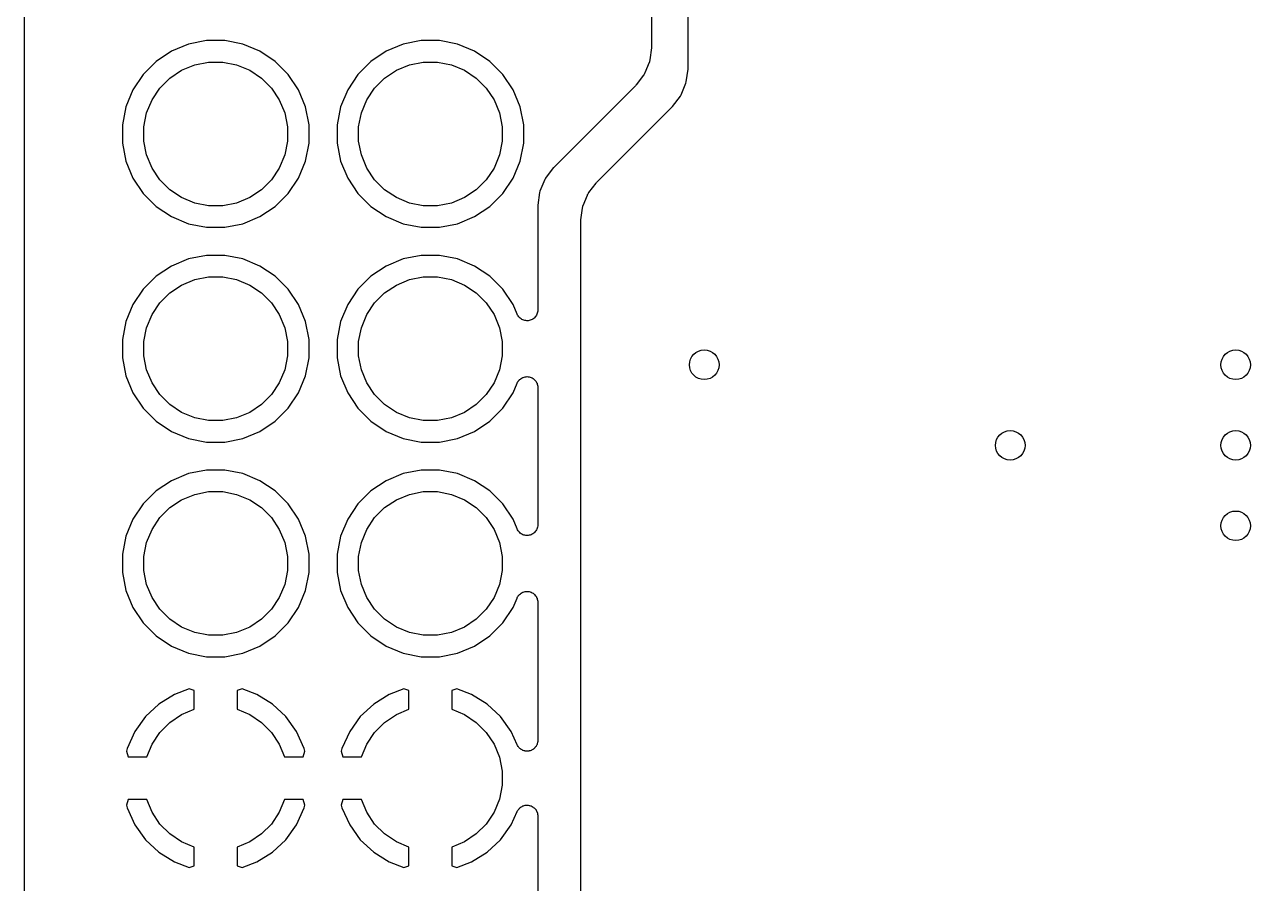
# Model space of a CAD drawing. Extents: x 127.3 to 172.4, y -152.1 to -76.5.
# Drawn here: x 127.28 to 141.78, y -129.52 to -119.36 of the extents above; entities that cross this region are included whole.
import ezdxf

# ---------------------------------------------------------------- set-up
doc = ezdxf.new("R2010")
doc.units = 0
doc.layers.add('BLACK', color=7, linetype='CONTINUOUS')

msp = doc.modelspace()

# ---------------------------------------------------------------- linework, layer by layer
at = {"layer": 'BLACK', "linetype": 'CONTINUOUS'}
for p, q in [((127.279, -143.612), (127.279, -84.988)), ((134.696, -112.865), (134.696, -119.617)), ((135.128, -119.875), (135.128, -113.174)), ((129.218, -119.588), (129.017, -119.672)), ((129.431, -119.546), (129.218, -119.588)), ((129.649, -119.546), (129.431, -119.546)), ((129.862, -119.588), (129.649, -119.546)), ((130.063, -119.672), (129.862, -119.588)), ((131.758, -119.588), (131.557, -119.672)), ((131.971, -119.546), (131.758, -119.588)), ((132.189, -119.546), (131.971, -119.546)), ((132.402, -119.588), (132.189, -119.546)), ((132.603, -119.672), (132.402, -119.588)), ((134.695, -119.633), (134.677, -119.773)), ((134.696, -119.618), (134.695, -119.626)), ((134.695, -119.626), (134.695, -119.633)), ((134.696, -119.617), (134.696, -119.618)), ((129.017, -119.672), (128.836, -119.792)), ((130.244, -119.792), (130.063, -119.672)), ((131.557, -119.672), (131.376, -119.792)), ((132.784, -119.792), (132.603, -119.672)), ((134.676, -119.778), (134.675, -119.781)), ((134.677, -119.775), (134.676, -119.778)), ((134.677, -119.773), (134.677, -119.775)), ((128.836, -119.792), (128.682, -119.946)), ((128.998, -119.99), (129.137, -119.897)), ((129.137, -119.897), (129.292, -119.833)), ((129.292, -119.833), (129.456, -119.8)), ((129.456, -119.8), (129.624, -119.8)), ((129.624, -119.8), (129.788, -119.833)), ((129.788, -119.833), (129.943, -119.897)), ((129.943, -119.897), (130.082, -119.99)), ((130.398, -119.946), (130.244, -119.792)), ((131.376, -119.792), (131.222, -119.946)), ((131.538, -119.99), (131.677, -119.897)), ((131.677, -119.897), (131.832, -119.833)), ((131.832, -119.833), (131.996, -119.8)), ((131.996, -119.8), (132.164, -119.8)), ((132.164, -119.8), (132.328, -119.833)), ((132.328, -119.833), (132.483, -119.897)), ((132.483, -119.897), (132.622, -119.99)), ((132.938, -119.946), (132.784, -119.792)), ((134.668, -119.805), (134.618, -119.927)), ((134.669, -119.802), (134.668, -119.805)), ((134.671, -119.799), (134.669, -119.802)), ((134.673, -119.79), (134.671, -119.799)), ((134.675, -119.781), (134.673, -119.79)), ((135.107, -120.035), (135.127, -119.883)), ((135.127, -119.883), (135.128, -119.875)), ((128.682, -119.946), (128.562, -120.127)), ((128.88, -120.108), (128.998, -119.99)), ((130.082, -119.99), (130.2, -120.108)), ((130.518, -120.127), (130.398, -119.946)), ((131.222, -119.946), (131.102, -120.127)), ((131.42, -120.108), (131.538, -119.99)), ((132.622, -119.99), (132.74, -120.108)), ((133.058, -120.127), (132.938, -119.946)), ((134.515, -120.067), (134.514, -120.069)), ((134.601, -119.956), (134.515, -120.067)), ((134.603, -119.953), (134.601, -119.956)), ((134.605, -119.95), (134.603, -119.953)), ((134.609, -119.942), (134.605, -119.95)), ((134.614, -119.935), (134.609, -119.942)), ((134.615, -119.932), (134.614, -119.935)), ((134.617, -119.929), (134.615, -119.932)), ((134.618, -119.927), (134.617, -119.929)), ((135.046, -120.189), (135.103, -120.051)), ((135.103, -120.051), (135.107, -120.035)), ((128.562, -120.127), (128.478, -120.328)), ((128.787, -120.247), (128.88, -120.108)), ((130.2, -120.108), (130.293, -120.247)), ((130.602, -120.328), (130.518, -120.127)), ((131.102, -120.127), (131.018, -120.328)), ((131.327, -120.247), (131.42, -120.108)), ((132.74, -120.108), (132.833, -120.247)), ((133.142, -120.328), (133.058, -120.127)), ((134.504, -120.08), (133.539, -121.045)), ((134.509, -120.074), (134.504, -120.08)), ((134.514, -120.069), (134.509, -120.074)), ((134.945, -120.325), (135.038, -120.203)), ((135.038, -120.203), (135.046, -120.189)), ((128.478, -120.328), (128.436, -120.541)), ((128.723, -120.402), (128.787, -120.247)), ((130.293, -120.247), (130.357, -120.402)), ((130.644, -120.541), (130.602, -120.328)), ((131.018, -120.328), (130.976, -120.541)), ((131.263, -120.402), (131.327, -120.247)), ((132.833, -120.247), (132.897, -120.402)), ((133.184, -120.541), (133.142, -120.328)), ((134.831, -120.439), (134.939, -120.331)), ((134.939, -120.331), (134.945, -120.325)), ((128.69, -120.566), (128.723, -120.402)), ((130.357, -120.402), (130.39, -120.566)), ((131.23, -120.566), (131.263, -120.402)), ((132.897, -120.402), (132.93, -120.566)), ((134.05, -121.22), (134.831, -120.439)), ((134.831, -120.439), (134.831, -120.439)), ((128.436, -120.541), (128.436, -120.759)), ((128.69, -120.734), (128.69, -120.566)), ((130.39, -120.566), (130.39, -120.734)), ((130.644, -120.759), (130.644, -120.541)), ((130.976, -120.541), (130.976, -120.759)), ((131.23, -120.734), (131.23, -120.566)), ((132.93, -120.566), (132.93, -120.734)), ((133.184, -120.759), (133.184, -120.541)), ((128.436, -120.759), (128.478, -120.972)), ((128.723, -120.898), (128.69, -120.734)), ((130.39, -120.734), (130.357, -120.898)), ((130.602, -120.972), (130.644, -120.759)), ((130.976, -120.759), (131.018, -120.972)), ((131.263, -120.898), (131.23, -120.734)), ((132.93, -120.734), (132.897, -120.898)), ((133.142, -120.972), (133.184, -120.759)), ((128.787, -121.053), (128.723, -120.898)), ((130.357, -120.898), (130.293, -121.053)), ((131.327, -121.053), (131.263, -120.898)), ((132.897, -120.898), (132.833, -121.053)), ((128.478, -120.972), (128.562, -121.173)), ((128.88, -121.192), (128.787, -121.053)), ((130.293, -121.053), (130.2, -121.192)), ((130.518, -121.173), (130.602, -120.972)), ((131.018, -120.972), (131.102, -121.173)), ((131.42, -121.192), (131.327, -121.053)), ((132.833, -121.053), (132.74, -121.192)), ((133.058, -121.173), (133.142, -120.972)), ((133.533, -121.052), (133.44, -121.173)), ((133.539, -121.045), (133.533, -121.052)), ((128.562, -121.173), (128.682, -121.354)), ((128.998, -121.31), (128.88, -121.192)), ((130.2, -121.192), (130.082, -121.31)), ((130.398, -121.354), (130.518, -121.173)), ((131.102, -121.173), (131.222, -121.354)), ((131.538, -121.31), (131.42, -121.192)), ((132.74, -121.192), (132.622, -121.31)), ((132.938, -121.354), (133.058, -121.173)), ((133.432, -121.187), (133.375, -121.325)), ((133.44, -121.173), (133.432, -121.187)), ((134.04, -121.231), (134.045, -121.226)), ((134.045, -121.226), (134.05, -121.22)), ((128.682, -121.354), (128.836, -121.508)), ((129.137, -121.403), (128.998, -121.31)), ((130.082, -121.31), (129.943, -121.403)), ((130.244, -121.508), (130.398, -121.354)), ((131.222, -121.354), (131.376, -121.508)), ((131.677, -121.403), (131.538, -121.31)), ((132.622, -121.31), (132.483, -121.403)), ((132.784, -121.508), (132.938, -121.354)), ((133.371, -121.341), (133.351, -121.493)), ((133.375, -121.325), (133.371, -121.341)), ((133.886, -121.495), (133.937, -121.373)), ((133.937, -121.371), (133.939, -121.368)), ((133.937, -121.373), (133.937, -121.371)), ((133.939, -121.368), (133.94, -121.365)), ((133.94, -121.365), (133.945, -121.358)), ((133.945, -121.358), (133.949, -121.35)), ((133.949, -121.35), (133.951, -121.347)), ((133.951, -121.347), (133.953, -121.344)), ((133.953, -121.344), (134.039, -121.233)), ((134.039, -121.233), (134.04, -121.231)), ((128.836, -121.508), (129.017, -121.628)), ((129.292, -121.467), (129.137, -121.403)), ((129.456, -121.5), (129.292, -121.467)), ((129.624, -121.5), (129.456, -121.5)), ((129.788, -121.467), (129.624, -121.5)), ((129.943, -121.403), (129.788, -121.467)), ((130.063, -121.628), (130.244, -121.508)), ((131.376, -121.508), (131.557, -121.628)), ((131.832, -121.467), (131.677, -121.403)), ((131.996, -121.5), (131.832, -121.467)), ((132.164, -121.5), (131.996, -121.5)), ((132.328, -121.467), (132.164, -121.5)), ((132.483, -121.403), (132.328, -121.467)), ((132.603, -121.628), (132.784, -121.508)), ((133.351, -121.493), (133.35, -121.501)), ((133.35, -121.501), (133.35, -122.733)), ((133.879, -121.519), (133.881, -121.51)), ((133.881, -121.51), (133.884, -121.501)), ((133.884, -121.501), (133.885, -121.498)), ((133.885, -121.498), (133.886, -121.495)), ((129.017, -121.628), (129.218, -121.712)), ((129.862, -121.712), (130.063, -121.628)), ((131.557, -121.628), (131.758, -121.712)), ((132.402, -121.712), (132.603, -121.628)), ((133.859, -121.667), (133.877, -121.527)), ((133.877, -121.527), (133.878, -121.525)), ((133.878, -121.525), (133.879, -121.522)), ((133.879, -121.522), (133.879, -121.519)), ((129.218, -121.712), (129.431, -121.754)), ((129.431, -121.754), (129.649, -121.754)), ((129.649, -121.754), (129.862, -121.712)), ((131.758, -121.712), (131.971, -121.754)), ((131.971, -121.754), (132.189, -121.754)), ((132.189, -121.754), (132.402, -121.712)), ((133.858, -121.682), (133.859, -121.674)), ((133.858, -121.683), (133.858, -121.682)), ((133.858, -142.654), (133.858, -121.683)), ((133.859, -121.674), (133.859, -121.667)), ((129.431, -122.086), (129.218, -122.128)), ((129.649, -122.086), (129.431, -122.086)), ((129.862, -122.128), (129.649, -122.086)), ((131.971, -122.086), (131.758, -122.128)), ((132.189, -122.086), (131.971, -122.086)), ((132.402, -122.128), (132.189, -122.086)), ((129.017, -122.212), (128.836, -122.332)), ((129.218, -122.128), (129.017, -122.212)), ((130.063, -122.212), (129.862, -122.128)), ((130.244, -122.332), (130.063, -122.212)), ((131.557, -122.212), (131.376, -122.332)), ((131.758, -122.128), (131.557, -122.212)), ((132.603, -122.212), (132.402, -122.128)), ((132.784, -122.332), (132.603, -122.212)), ((128.836, -122.332), (128.682, -122.486)), ((129.137, -122.437), (129.292, -122.373)), ((129.292, -122.373), (129.456, -122.34)), ((129.456, -122.34), (129.624, -122.34)), ((129.624, -122.34), (129.788, -122.373)), ((129.788, -122.373), (129.943, -122.437)), ((130.398, -122.486), (130.244, -122.332)), ((131.376, -122.332), (131.222, -122.486)), ((131.677, -122.437), (131.832, -122.373)), ((131.832, -122.373), (131.996, -122.34)), ((131.996, -122.34), (132.164, -122.34)), ((132.164, -122.34), (132.328, -122.373)), ((132.328, -122.373), (132.483, -122.437)), ((132.938, -122.486), (132.784, -122.332)), ((128.682, -122.486), (128.562, -122.667)), ((128.88, -122.648), (128.998, -122.53)), ((128.998, -122.53), (129.137, -122.437)), ((129.943, -122.437), (130.082, -122.53)), ((130.082, -122.53), (130.2, -122.648)), ((130.518, -122.667), (130.398, -122.486)), ((131.222, -122.486), (131.102, -122.667)), ((131.42, -122.648), (131.538, -122.53)), ((131.538, -122.53), (131.677, -122.437)), ((132.483, -122.437), (132.622, -122.53)), ((132.622, -122.53), (132.74, -122.648)), ((133.058, -122.667), (132.938, -122.486)), ((128.562, -122.667), (128.478, -122.868)), ((128.787, -122.787), (128.88, -122.648)), ((130.2, -122.648), (130.293, -122.787)), ((130.602, -122.868), (130.518, -122.667)), ((131.102, -122.667), (131.018, -122.868)), ((131.327, -122.787), (131.42, -122.648)), ((132.74, -122.648), (132.833, -122.787)), ((133.106, -122.781), (133.058, -122.667)), ((128.723, -122.942), (128.787, -122.787)), ((130.293, -122.787), (130.357, -122.942)), ((131.263, -122.942), (131.327, -122.787)), ((132.833, -122.787), (132.897, -122.942)), ((133.111, -122.792), (133.106, -122.781)), ((133.117, -122.803), (133.111, -122.792)), ((133.125, -122.813), (133.117, -122.803)), ((133.117, -122.803), (133.117, -122.803)), ((133.117, -122.803), (133.117, -122.803)), ((133.133, -122.822), (133.125, -122.813)), ((133.143, -122.83), (133.133, -122.822)), ((133.133, -122.822), (133.133, -122.822)), ((133.133, -122.822), (133.133, -122.822)), ((133.312, -122.823), (133.302, -122.831)), ((133.32, -122.814), (133.312, -122.823)), ((133.312, -122.823), (133.312, -122.823)), ((133.312, -122.823), (133.312, -122.823)), ((133.328, -122.804), (133.32, -122.814)), ((133.334, -122.793), (133.328, -122.804)), ((133.328, -122.804), (133.328, -122.804)), ((133.328, -122.804), (133.328, -122.804)), ((133.34, -122.783), (133.334, -122.793)), ((133.343, -122.771), (133.34, -122.783)), ((133.34, -122.783), (133.34, -122.783)), ((133.34, -122.783), (133.34, -122.783)), ((133.347, -122.759), (133.343, -122.771)), ((133.349, -122.747), (133.347, -122.759)), ((133.347, -122.759), (133.347, -122.759)), ((133.347, -122.759), (133.347, -122.759)), ((133.35, -122.734), (133.349, -122.747)), ((133.35, -122.733), (133.35, -122.734)), ((133.35, -122.734), (133.35, -122.734)), ((133.35, -122.734), (133.35, -122.734)), ((133.35, -122.734), (133.35, -122.734)), ((128.478, -122.868), (128.436, -123.081)), ((128.69, -123.106), (128.723, -122.942)), ((130.357, -122.942), (130.39, -123.106)), ((130.644, -123.081), (130.602, -122.868)), ((131.018, -122.868), (130.976, -123.081)), ((131.23, -123.106), (131.263, -122.942)), ((132.897, -122.942), (132.93, -123.106)), ((133.152, -122.838), (133.143, -122.83)), ((133.163, -122.844), (133.152, -122.838)), ((133.152, -122.838), (133.152, -122.838)), ((133.152, -122.838), (133.152, -122.838)), ((133.174, -122.85), (133.163, -122.844)), ((133.186, -122.854), (133.174, -122.85)), ((133.174, -122.85), (133.174, -122.85)), ((133.174, -122.85), (133.174, -122.85)), ((133.197, -122.857), (133.186, -122.854)), ((133.198, -122.857), (133.197, -122.857)), ((133.21, -122.858), (133.198, -122.857)), ((133.198, -122.857), (133.198, -122.857)), ((133.222, -122.86), (133.21, -122.858)), ((133.235, -122.859), (133.222, -122.86)), ((133.222, -122.86), (133.222, -122.86)), ((133.222, -122.86), (133.222, -122.86)), ((133.247, -122.857), (133.235, -122.859)), ((133.259, -122.854), (133.247, -122.857)), ((133.247, -122.857), (133.247, -122.857)), ((133.247, -122.857), (133.247, -122.857)), ((133.271, -122.85), (133.259, -122.854)), ((133.282, -122.845), (133.271, -122.85)), ((133.271, -122.85), (133.271, -122.85)), ((133.271, -122.85), (133.271, -122.85)), ((133.293, -122.839), (133.282, -122.845)), ((133.302, -122.831), (133.293, -122.839)), ((133.293, -122.839), (133.293, -122.839)), ((133.293, -122.839), (133.293, -122.839)), ((128.436, -123.081), (128.436, -123.299)), ((128.69, -123.274), (128.69, -123.106)), ((130.39, -123.106), (130.39, -123.274)), ((130.644, -123.299), (130.644, -123.081)), ((130.976, -123.081), (130.976, -123.299)), ((131.23, -123.274), (131.23, -123.106)), ((132.93, -123.106), (132.93, -123.274)), ((128.436, -123.299), (128.478, -123.512)), ((128.723, -123.438), (128.69, -123.274)), ((130.39, -123.274), (130.357, -123.438)), ((130.602, -123.512), (130.644, -123.299)), ((130.976, -123.299), (131.018, -123.512)), ((131.263, -123.438), (131.23, -123.274)), ((132.93, -123.274), (132.897, -123.438)), ((128.478, -123.512), (128.562, -123.713)), ((128.787, -123.593), (128.723, -123.438)), ((130.357, -123.438), (130.293, -123.593)), ((130.518, -123.713), (130.602, -123.512)), ((131.018, -123.512), (131.102, -123.713)), ((131.327, -123.593), (131.263, -123.438)), ((132.897, -123.438), (132.833, -123.593)), ((133.144, -123.549), (133.153, -123.541)), ((133.153, -123.541), (133.154, -123.541)), ((133.154, -123.541), (133.164, -123.535)), ((133.154, -123.541), (133.154, -123.541)), ((133.164, -123.535), (133.175, -123.53)), ((133.175, -123.53), (133.176, -123.53)), ((133.176, -123.529), (133.188, -123.526)), ((133.176, -123.53), (133.176, -123.529)), ((133.188, -123.526), (133.199, -123.523)), ((133.199, -123.523), (133.212, -123.521)), ((133.199, -123.523), (133.199, -123.523)), ((133.199, -123.523), (133.199, -123.523)), ((133.212, -123.521), (133.224, -123.52)), ((133.224, -123.52), (133.224, -123.52)), ((133.224, -123.52), (133.224, -123.52)), ((133.224, -123.52), (133.236, -123.522)), ((133.236, -123.522), (133.249, -123.523)), ((133.249, -123.523), (133.249, -123.523)), ((133.249, -123.523), (133.249, -123.523)), ((133.249, -123.523), (133.26, -123.527)), ((133.26, -123.527), (133.272, -123.53)), ((133.272, -123.53), (133.272, -123.53)), ((133.272, -123.53), (133.272, -123.53)), ((133.272, -123.53), (133.283, -123.536)), ((133.283, -123.536), (133.294, -123.542)), ((133.294, -123.542), (133.294, -123.542)), ((133.294, -123.542), (133.294, -123.542)), ((133.294, -123.542), (133.304, -123.55)), ((128.88, -123.732), (128.787, -123.593)), ((130.293, -123.593), (130.2, -123.732)), ((131.42, -123.732), (131.327, -123.593)), ((132.833, -123.593), (132.74, -123.732)), ((133.058, -123.713), (133.106, -123.599)), ((133.106, -123.597), (133.112, -123.586)), ((133.106, -123.599), (133.106, -123.597)), ((133.106, -123.597), (133.106, -123.597)), ((133.106, -123.597), (133.106, -123.597)), ((133.106, -123.597), (133.106, -123.597)), ((133.112, -123.586), (133.118, -123.576)), ((133.118, -123.575), (133.126, -123.566)), ((133.118, -123.576), (133.118, -123.575)), ((133.118, -123.575), (133.118, -123.575)), ((133.126, -123.566), (133.134, -123.557)), ((133.134, -123.556), (133.144, -123.549)), ((133.134, -123.557), (133.134, -123.556)), ((133.134, -123.557), (133.134, -123.557)), ((133.304, -123.55), (133.313, -123.558)), ((133.313, -123.558), (133.313, -123.558)), ((133.313, -123.558), (133.313, -123.558)), ((133.313, -123.558), (133.321, -123.568)), ((133.321, -123.568), (133.329, -123.577)), ((133.329, -123.577), (133.329, -123.577)), ((133.329, -123.577), (133.329, -123.577)), ((133.329, -123.577), (133.335, -123.588)), ((133.335, -123.588), (133.34, -123.599)), ((133.34, -123.599), (133.34, -123.599)), ((133.34, -123.599), (133.341, -123.599)), ((133.341, -123.599), (133.344, -123.611)), ((133.344, -123.611), (133.348, -123.623)), ((133.348, -123.623), (133.348, -123.623)), ((133.348, -123.623), (133.348, -123.623)), ((133.348, -123.623), (133.349, -123.635)), ((133.349, -123.635), (133.35, -123.647)), ((133.35, -123.647), (133.35, -125.273)), ((128.562, -123.713), (128.682, -123.894)), ((128.998, -123.85), (128.88, -123.732)), ((130.2, -123.732), (130.082, -123.85)), ((130.398, -123.894), (130.518, -123.713)), ((131.102, -123.713), (131.222, -123.894)), ((131.538, -123.85), (131.42, -123.732)), ((132.74, -123.732), (132.622, -123.85)), ((132.938, -123.894), (133.058, -123.713)), ((128.682, -123.894), (128.836, -124.048)), ((129.137, -123.943), (128.998, -123.85)), ((129.292, -124.007), (129.137, -123.943)), ((129.943, -123.943), (129.788, -124.007)), ((130.082, -123.85), (129.943, -123.943)), ((130.244, -124.048), (130.398, -123.894)), ((131.222, -123.894), (131.376, -124.048)), ((131.677, -123.943), (131.538, -123.85)), ((131.832, -124.007), (131.677, -123.943)), ((132.483, -123.943), (132.328, -124.007)), ((132.622, -123.85), (132.483, -123.943)), ((132.784, -124.048), (132.938, -123.894)), ((128.836, -124.048), (129.017, -124.168)), ((129.456, -124.04), (129.292, -124.007)), ((129.624, -124.04), (129.456, -124.04)), ((129.788, -124.007), (129.624, -124.04)), ((130.063, -124.168), (130.244, -124.048)), ((131.376, -124.048), (131.557, -124.168)), ((131.996, -124.04), (131.832, -124.007)), ((132.164, -124.04), (131.996, -124.04)), ((132.328, -124.007), (132.164, -124.04)), ((132.603, -124.168), (132.784, -124.048)), ((129.017, -124.168), (129.218, -124.252)), ((129.218, -124.252), (129.431, -124.294)), ((129.649, -124.294), (129.862, -124.252)), ((129.862, -124.252), (130.063, -124.168)), ((131.557, -124.168), (131.758, -124.252)), ((131.758, -124.252), (131.971, -124.294)), ((132.189, -124.294), (132.402, -124.252)), ((132.402, -124.252), (132.603, -124.168)), ((129.431, -124.294), (129.649, -124.294)), ((131.971, -124.294), (132.189, -124.294)), ((129.218, -124.668), (129.017, -124.752)), ((129.431, -124.626), (129.218, -124.668)), ((129.649, -124.626), (129.431, -124.626)), ((129.862, -124.668), (129.649, -124.626)), ((130.063, -124.752), (129.862, -124.668)), ((131.758, -124.668), (131.557, -124.752)), ((131.971, -124.626), (131.758, -124.668)), ((132.189, -124.626), (131.971, -124.626)), ((132.402, -124.668), (132.189, -124.626)), ((132.603, -124.752), (132.402, -124.668)), ((129.017, -124.752), (128.836, -124.872)), ((130.244, -124.872), (130.063, -124.752)), ((131.557, -124.752), (131.376, -124.872)), ((132.784, -124.872), (132.603, -124.752)), ((128.836, -124.872), (128.682, -125.026)), ((128.998, -125.07), (129.137, -124.977)), ((129.137, -124.977), (129.292, -124.913)), ((129.292, -124.913), (129.456, -124.88)), ((129.456, -124.88), (129.624, -124.88)), ((129.624, -124.88), (129.788, -124.913)), ((129.788, -124.913), (129.943, -124.977)), ((129.943, -124.977), (130.082, -125.07)), ((130.398, -125.026), (130.244, -124.872)), ((131.376, -124.872), (131.222, -125.026)), ((131.538, -125.07), (131.677, -124.977)), ((131.677, -124.977), (131.832, -124.913)), ((131.832, -124.913), (131.996, -124.88)), ((131.996, -124.88), (132.164, -124.88)), ((132.164, -124.88), (132.328, -124.913)), ((132.328, -124.913), (132.483, -124.977)), ((132.483, -124.977), (132.622, -125.07)), ((132.938, -125.026), (132.784, -124.872)), ((128.682, -125.026), (128.562, -125.207)), ((128.88, -125.188), (128.998, -125.07)), ((130.082, -125.07), (130.2, -125.188)), ((130.518, -125.207), (130.398, -125.026)), ((131.222, -125.026), (131.102, -125.207)), ((131.42, -125.188), (131.538, -125.07)), ((132.622, -125.07), (132.74, -125.188)), ((133.058, -125.207), (132.938, -125.026)), ((128.562, -125.207), (128.478, -125.408)), ((128.787, -125.327), (128.88, -125.188)), ((130.2, -125.188), (130.293, -125.327)), ((130.602, -125.408), (130.518, -125.207)), ((131.102, -125.207), (131.018, -125.408)), ((131.327, -125.327), (131.42, -125.188)), ((132.74, -125.188), (132.833, -125.327)), ((133.106, -125.321), (133.058, -125.207)), ((133.349, -125.287), (133.347, -125.299)), ((133.35, -125.274), (133.349, -125.287)), ((133.35, -125.273), (133.35, -125.274)), ((133.35, -125.274), (133.35, -125.274)), ((133.35, -125.274), (133.35, -125.274)), ((133.35, -125.274), (133.35, -125.274)), ((128.478, -125.408), (128.436, -125.621)), ((128.723, -125.482), (128.787, -125.327)), ((130.293, -125.327), (130.357, -125.482)), ((130.644, -125.621), (130.602, -125.408)), ((131.018, -125.408), (130.976, -125.621)), ((131.263, -125.482), (131.327, -125.327)), ((132.833, -125.327), (132.897, -125.482)), ((133.111, -125.332), (133.106, -125.321)), ((133.117, -125.343), (133.111, -125.332)), ((133.125, -125.353), (133.117, -125.343)), ((133.117, -125.343), (133.117, -125.343)), ((133.117, -125.343), (133.117, -125.343)), ((133.133, -125.362), (133.125, -125.353)), ((133.143, -125.37), (133.133, -125.362)), ((133.133, -125.362), (133.133, -125.362)), ((133.133, -125.362), (133.133, -125.362)), ((133.152, -125.378), (133.143, -125.37)), ((133.163, -125.384), (133.152, -125.378)), ((133.152, -125.378), (133.152, -125.378)), ((133.152, -125.378), (133.152, -125.378)), ((133.174, -125.39), (133.163, -125.384)), ((133.186, -125.394), (133.174, -125.39)), ((133.174, -125.39), (133.174, -125.39)), ((133.174, -125.39), (133.174, -125.39)), ((133.197, -125.397), (133.186, -125.394)), ((133.198, -125.397), (133.197, -125.397)), ((133.21, -125.398), (133.198, -125.397)), ((133.198, -125.397), (133.198, -125.397)), ((133.222, -125.4), (133.21, -125.398)), ((133.235, -125.399), (133.222, -125.4)), ((133.222, -125.4), (133.222, -125.4)), ((133.222, -125.4), (133.222, -125.4)), ((133.247, -125.397), (133.235, -125.399)), ((133.259, -125.394), (133.247, -125.397)), ((133.247, -125.397), (133.247, -125.397)), ((133.247, -125.397), (133.247, -125.397)), ((133.271, -125.39), (133.259, -125.394)), ((133.282, -125.385), (133.271, -125.39)), ((133.271, -125.39), (133.271, -125.39)), ((133.271, -125.39), (133.271, -125.39)), ((133.293, -125.379), (133.282, -125.385)), ((133.302, -125.371), (133.293, -125.379)), ((133.293, -125.379), (133.293, -125.379)), ((133.293, -125.379), (133.293, -125.379)), ((133.312, -125.363), (133.302, -125.371)), ((133.32, -125.354), (133.312, -125.363)), ((133.312, -125.363), (133.312, -125.363)), ((133.312, -125.363), (133.312, -125.363)), ((133.328, -125.344), (133.32, -125.354)), ((133.334, -125.333), (133.328, -125.344)), ((133.328, -125.344), (133.328, -125.344)), ((133.328, -125.344), (133.328, -125.344)), ((133.34, -125.323), (133.334, -125.333)), ((133.343, -125.311), (133.34, -125.323)), ((133.34, -125.323), (133.34, -125.323)), ((133.34, -125.323), (133.34, -125.323)), ((133.347, -125.299), (133.343, -125.311)), ((133.347, -125.299), (133.347, -125.299)), ((133.347, -125.299), (133.347, -125.299)), ((128.69, -125.646), (128.723, -125.482)), ((130.357, -125.482), (130.39, -125.646)), ((131.23, -125.646), (131.263, -125.482)), ((132.897, -125.482), (132.93, -125.646)), ((128.436, -125.621), (128.436, -125.839)), ((128.69, -125.814), (128.69, -125.646)), ((130.39, -125.646), (130.39, -125.814)), ((130.644, -125.839), (130.644, -125.621)), ((130.976, -125.621), (130.976, -125.839)), ((131.23, -125.814), (131.23, -125.646)), ((132.93, -125.646), (132.93, -125.814)), ((128.436, -125.839), (128.478, -126.052)), ((128.723, -125.978), (128.69, -125.814)), ((130.39, -125.814), (130.357, -125.978)), ((130.602, -126.052), (130.644, -125.839)), ((130.976, -125.839), (131.018, -126.052)), ((131.263, -125.978), (131.23, -125.814)), ((132.93, -125.814), (132.897, -125.978)), ((128.787, -126.133), (128.723, -125.978)), ((130.357, -125.978), (130.293, -126.133)), ((131.327, -126.133), (131.263, -125.978)), ((132.897, -125.978), (132.833, -126.133)), ((128.478, -126.052), (128.562, -126.253)), ((128.88, -126.272), (128.787, -126.133)), ((130.293, -126.133), (130.2, -126.272)), ((130.518, -126.253), (130.602, -126.052)), ((131.018, -126.052), (131.102, -126.253)), ((131.42, -126.272), (131.327, -126.133)), ((132.833, -126.133), (132.74, -126.272)), ((133.058, -126.253), (133.106, -126.139)), ((133.106, -126.137), (133.112, -126.126)), ((133.106, -126.139), (133.106, -126.137)), ((133.106, -126.137), (133.106, -126.137)), ((133.106, -126.137), (133.106, -126.137)), ((133.106, -126.137), (133.106, -126.137)), ((133.112, -126.126), (133.118, -126.116)), ((133.118, -126.115), (133.126, -126.106)), ((133.118, -126.116), (133.118, -126.115)), ((133.118, -126.115), (133.118, -126.115)), ((133.126, -126.106), (133.134, -126.097)), ((133.134, -126.096), (133.144, -126.089)), ((133.134, -126.097), (133.134, -126.096)), ((133.134, -126.097), (133.134, -126.097)), ((133.144, -126.089), (133.153, -126.081)), ((133.153, -126.081), (133.154, -126.081)), ((133.154, -126.081), (133.164, -126.075)), ((133.154, -126.081), (133.154, -126.081)), ((133.164, -126.075), (133.175, -126.07)), ((133.175, -126.07), (133.176, -126.07)), ((133.176, -126.069), (133.188, -126.066)), ((133.176, -126.07), (133.176, -126.069)), ((133.188, -126.066), (133.199, -126.063)), ((133.199, -126.063), (133.212, -126.061)), ((133.199, -126.063), (133.199, -126.063)), ((133.199, -126.063), (133.199, -126.063)), ((133.212, -126.061), (133.224, -126.06)), ((133.224, -126.06), (133.224, -126.06)), ((133.224, -126.06), (133.224, -126.06)), ((133.224, -126.06), (133.236, -126.062)), ((133.236, -126.062), (133.249, -126.063)), ((133.249, -126.063), (133.249, -126.063)), ((133.249, -126.063), (133.249, -126.063)), ((133.249, -126.063), (133.26, -126.067)), ((133.26, -126.067), (133.272, -126.07)), ((133.272, -126.07), (133.272, -126.07)), ((133.272, -126.07), (133.272, -126.07)), ((133.272, -126.07), (133.283, -126.076)), ((133.283, -126.076), (133.294, -126.082)), ((133.294, -126.082), (133.294, -126.082)), ((133.294, -126.082), (133.294, -126.082)), ((133.294, -126.082), (133.304, -126.09)), ((133.304, -126.09), (133.313, -126.098)), ((133.313, -126.098), (133.313, -126.098)), ((133.313, -126.098), (133.313, -126.098)), ((133.313, -126.098), (133.321, -126.108)), ((133.321, -126.108), (133.329, -126.117)), ((133.329, -126.117), (133.329, -126.117)), ((133.329, -126.117), (133.329, -126.117)), ((133.329, -126.117), (133.335, -126.128)), ((133.335, -126.128), (133.34, -126.139)), ((133.34, -126.139), (133.34, -126.139)), ((133.34, -126.139), (133.341, -126.139)), ((133.341, -126.139), (133.344, -126.151)), ((133.344, -126.151), (133.348, -126.163)), ((128.562, -126.253), (128.682, -126.434)), ((128.998, -126.39), (128.88, -126.272)), ((130.2, -126.272), (130.082, -126.39)), ((130.398, -126.434), (130.518, -126.253)), ((131.102, -126.253), (131.222, -126.434)), ((131.538, -126.39), (131.42, -126.272)), ((132.74, -126.272), (132.622, -126.39)), ((132.938, -126.434), (133.058, -126.253)), ((133.348, -126.163), (133.348, -126.163)), ((133.348, -126.163), (133.348, -126.163)), ((133.348, -126.163), (133.349, -126.175)), ((133.349, -126.175), (133.35, -126.187)), ((133.35, -126.187), (133.35, -127.824)), ((128.682, -126.434), (128.836, -126.588)), ((129.137, -126.483), (128.998, -126.39)), ((130.082, -126.39), (129.943, -126.483)), ((130.244, -126.588), (130.398, -126.434)), ((131.222, -126.434), (131.376, -126.588)), ((131.677, -126.483), (131.538, -126.39)), ((132.622, -126.39), (132.483, -126.483)), ((132.784, -126.588), (132.938, -126.434)), ((128.836, -126.588), (129.017, -126.708)), ((129.292, -126.547), (129.137, -126.483)), ((129.456, -126.58), (129.292, -126.547)), ((129.624, -126.58), (129.456, -126.58)), ((129.788, -126.547), (129.624, -126.58)), ((129.943, -126.483), (129.788, -126.547)), ((130.063, -126.708), (130.244, -126.588)), ((131.376, -126.588), (131.557, -126.708)), ((131.832, -126.547), (131.677, -126.483)), ((131.996, -126.58), (131.832, -126.547)), ((132.164, -126.58), (131.996, -126.58)), ((132.328, -126.547), (132.164, -126.58)), ((132.483, -126.483), (132.328, -126.547)), ((132.603, -126.708), (132.784, -126.588)), ((129.017, -126.708), (129.218, -126.792)), ((129.862, -126.792), (130.063, -126.708)), ((131.557, -126.708), (131.758, -126.792)), ((132.402, -126.792), (132.603, -126.708)), ((129.218, -126.792), (129.431, -126.834)), ((129.431, -126.834), (129.649, -126.834)), ((129.649, -126.834), (129.862, -126.792)), ((131.758, -126.792), (131.971, -126.834)), ((131.971, -126.834), (132.189, -126.834)), ((132.189, -126.834), (132.402, -126.792)), ((129.053, -127.28), (128.869, -127.394)), ((129.226, -127.215), (129.053, -127.28)), ((129.286, -127.234), (129.226, -127.215)), ((129.286, -127.455), (129.286, -127.234)), ((129.854, -127.215), (129.794, -127.234)), ((129.794, -127.234), (129.794, -127.455)), ((130.027, -127.28), (129.854, -127.215)), ((130.211, -127.394), (130.027, -127.28)), ((131.593, -127.28), (131.409, -127.394)), ((131.766, -127.215), (131.593, -127.28)), ((131.826, -127.234), (131.766, -127.215)), ((131.826, -127.455), (131.826, -127.234)), ((132.394, -127.215), (132.334, -127.234)), ((132.334, -127.234), (132.334, -127.455)), ((132.567, -127.28), (132.394, -127.215)), ((132.751, -127.394), (132.567, -127.28)), ((128.869, -127.394), (128.711, -127.541)), ((129.137, -127.517), (129.286, -127.455)), ((129.794, -127.455), (129.943, -127.517)), ((130.369, -127.541), (130.211, -127.394)), ((131.409, -127.394), (131.251, -127.541)), ((131.677, -127.517), (131.826, -127.455)), ((132.334, -127.455), (132.483, -127.517)), ((132.909, -127.541), (132.751, -127.394)), ((128.711, -127.541), (128.585, -127.717)), ((128.998, -127.61), (129.137, -127.517)), ((129.943, -127.517), (130.082, -127.61)), ((130.495, -127.717), (130.369, -127.541)), ((131.251, -127.541), (131.125, -127.717)), ((131.538, -127.61), (131.677, -127.517)), ((132.483, -127.517), (132.622, -127.61)), ((133.035, -127.717), (132.909, -127.541)), ((128.585, -127.717), (128.494, -127.918)), ((128.787, -127.867), (128.88, -127.728)), ((128.88, -127.728), (128.998, -127.61)), ((130.082, -127.61), (130.2, -127.728)), ((130.2, -127.728), (130.293, -127.867)), ((130.586, -127.918), (130.495, -127.717)), ((131.125, -127.717), (131.034, -127.918)), ((131.327, -127.867), (131.42, -127.728)), ((131.42, -127.728), (131.538, -127.61)), ((132.622, -127.61), (132.74, -127.728)), ((132.74, -127.728), (132.833, -127.867)), ((133.107, -127.877), (133.035, -127.717)), ((128.725, -128.016), (128.787, -127.867)), ((130.293, -127.867), (130.355, -128.016)), ((131.265, -128.016), (131.327, -127.867)), ((132.833, -127.867), (132.897, -128.022)), ((133.112, -127.885), (133.107, -127.877)), ((133.117, -127.894), (133.112, -127.885)), ((133.119, -127.896), (133.117, -127.894)), ((133.12, -127.898), (133.119, -127.896)), ((133.126, -127.906), (133.12, -127.898)), ((133.328, -127.896), (133.321, -127.904)), ((133.329, -127.894), (133.328, -127.896)), ((133.33, -127.892), (133.329, -127.894)), ((133.335, -127.883), (133.33, -127.892)), ((133.34, -127.874), (133.335, -127.883)), ((133.341, -127.87), (133.34, -127.872)), ((133.34, -127.872), (133.34, -127.874)), ((133.344, -127.86), (133.341, -127.87)), ((133.347, -127.85), (133.344, -127.86)), ((133.348, -127.846), (133.347, -127.848)), ((133.347, -127.848), (133.347, -127.85)), ((133.349, -127.836), (133.348, -127.846)), ((133.35, -127.826), (133.349, -127.836)), ((133.35, -127.824), (133.35, -127.826)), ((128.494, -127.918), (128.484, -127.952)), ((128.484, -127.952), (128.504, -128.016)), ((128.504, -128.016), (128.725, -128.016)), ((130.355, -128.016), (130.576, -128.016)), ((130.576, -128.016), (130.596, -127.952)), ((130.596, -127.952), (130.586, -127.918)), ((131.034, -127.918), (131.024, -127.952)), ((131.024, -127.952), (131.044, -128.016)), ((131.044, -128.016), (131.265, -128.016)), ((132.897, -128.022), (132.93, -128.186)), ((133.133, -127.914), (133.126, -127.906)), ((133.135, -127.915), (133.133, -127.914)), ((133.136, -127.917), (133.135, -127.915)), ((133.144, -127.923), (133.136, -127.917)), ((133.152, -127.929), (133.144, -127.923)), ((133.154, -127.93), (133.152, -127.929)), ((133.156, -127.932), (133.154, -127.93)), ((133.165, -127.936), (133.156, -127.932)), ((133.174, -127.941), (133.165, -127.936)), ((133.176, -127.942), (133.174, -127.941)), ((133.178, -127.943), (133.176, -127.942)), ((133.188, -127.945), (133.178, -127.943)), ((133.197, -127.948), (133.188, -127.945)), ((133.2, -127.949), (133.197, -127.948)), ((133.202, -127.949), (133.2, -127.949)), ((133.212, -127.95), (133.202, -127.949)), ((133.222, -127.951), (133.212, -127.95)), ((133.224, -127.951), (133.222, -127.951)), ((133.227, -127.951), (133.224, -127.951)), ((133.237, -127.95), (133.227, -127.951)), ((133.247, -127.949), (133.237, -127.95)), ((133.249, -127.948), (133.247, -127.949)), ((133.251, -127.948), (133.249, -127.948)), ((133.261, -127.945), (133.251, -127.948)), ((133.271, -127.942), (133.261, -127.945)), ((133.273, -127.941), (133.271, -127.942)), ((133.275, -127.94), (133.273, -127.941)), ((133.284, -127.935), (133.275, -127.94)), ((133.293, -127.93), (133.284, -127.935)), ((133.294, -127.929), (133.293, -127.93)), ((133.296, -127.928), (133.294, -127.929)), ((133.304, -127.921), (133.296, -127.928)), ((133.312, -127.915), (133.304, -127.921)), ((133.313, -127.913), (133.312, -127.915)), ((133.315, -127.912), (133.313, -127.913)), ((133.321, -127.904), (133.315, -127.912)), ((132.93, -128.186), (132.93, -128.354)), ((132.93, -128.354), (132.897, -128.518)), ((128.504, -128.524), (128.484, -128.588)), ((128.484, -128.588), (128.494, -128.622)), ((128.494, -128.622), (128.585, -128.823)), ((128.725, -128.524), (128.504, -128.524)), ((128.787, -128.673), (128.725, -128.524)), ((130.355, -128.524), (130.293, -128.673)), ((130.576, -128.524), (130.355, -128.524)), ((130.495, -128.823), (130.586, -128.622)), ((130.596, -128.588), (130.576, -128.524)), ((130.586, -128.622), (130.596, -128.588)), ((131.044, -128.524), (131.024, -128.588)), ((131.024, -128.588), (131.034, -128.622)), ((131.034, -128.622), (131.125, -128.823)), ((131.265, -128.524), (131.044, -128.524)), ((131.327, -128.673), (131.265, -128.524)), ((132.897, -128.518), (132.833, -128.673)), ((133.136, -128.624), (133.137, -128.622)), ((133.137, -128.622), (133.146, -128.616)), ((133.146, -128.616), (133.153, -128.61)), ((133.153, -128.61), (133.155, -128.609)), ((133.155, -128.609), (133.157, -128.607)), ((133.157, -128.607), (133.166, -128.603)), ((133.166, -128.603), (133.175, -128.598)), ((133.175, -128.598), (133.178, -128.598)), ((133.178, -128.598), (133.18, -128.597)), ((133.18, -128.597), (133.189, -128.594)), ((133.189, -128.594), (133.199, -128.591)), ((133.199, -128.591), (133.201, -128.591)), ((133.201, -128.591), (133.204, -128.59)), ((133.204, -128.59), (133.214, -128.59)), ((133.214, -128.59), (133.224, -128.589)), ((133.224, -128.589), (133.226, -128.589)), ((133.226, -128.589), (133.228, -128.589)), ((133.228, -128.589), (133.238, -128.59)), ((133.238, -128.59), (133.249, -128.592)), ((133.249, -128.592), (133.251, -128.592)), ((133.251, -128.592), (133.253, -128.593)), ((133.253, -128.593), (133.263, -128.596)), ((133.263, -128.596), (133.272, -128.599)), ((133.272, -128.599), (133.274, -128.6)), ((133.274, -128.6), (133.276, -128.601)), ((133.276, -128.601), (133.285, -128.606)), ((133.285, -128.606), (133.294, -128.611)), ((133.294, -128.611), (133.296, -128.612)), ((133.296, -128.612), (133.298, -128.613)), ((133.298, -128.613), (133.305, -128.62)), ((133.305, -128.62), (133.313, -128.626)), ((128.88, -128.812), (128.787, -128.673)), ((130.293, -128.673), (130.2, -128.812)), ((131.42, -128.812), (131.327, -128.673)), ((132.833, -128.673), (132.74, -128.812)), ((133.035, -128.823), (133.107, -128.663)), ((133.107, -128.663), (133.108, -128.662)), ((133.108, -128.662), (133.113, -128.653)), ((133.113, -128.653), (133.118, -128.644)), ((133.118, -128.644), (133.12, -128.642)), ((133.12, -128.642), (133.121, -128.641)), ((133.121, -128.641), (133.128, -128.633)), ((133.128, -128.633), (133.134, -128.625)), ((133.134, -128.625), (133.136, -128.624)), ((133.313, -128.626), (133.315, -128.628)), ((133.315, -128.628), (133.316, -128.63)), ((133.316, -128.63), (133.322, -128.638)), ((133.322, -128.638), (133.329, -128.646)), ((133.329, -128.646), (133.33, -128.648)), ((133.33, -128.648), (133.331, -128.65)), ((133.331, -128.65), (133.336, -128.659)), ((133.336, -128.659), (133.34, -128.668)), ((133.34, -128.668), (133.341, -128.67)), ((133.341, -128.67), (133.342, -128.672)), ((133.342, -128.672), (133.345, -128.682)), ((133.345, -128.682), (133.348, -128.691)), ((133.348, -128.691), (133.348, -128.694)), ((133.348, -128.694), (133.348, -128.696)), ((133.348, -128.696), (133.349, -128.706)), ((133.349, -128.706), (133.35, -128.716)), ((133.35, -128.716), (133.35, -130.353)), ((128.585, -128.823), (128.711, -128.999)), ((128.998, -128.93), (128.88, -128.812)), ((130.2, -128.812), (130.082, -128.93)), ((130.369, -128.999), (130.495, -128.823)), ((131.125, -128.823), (131.251, -128.999)), ((131.538, -128.93), (131.42, -128.812)), ((132.74, -128.812), (132.622, -128.93)), ((132.909, -128.999), (133.035, -128.823)), ((128.711, -128.999), (128.869, -129.146)), ((129.137, -129.023), (128.998, -128.93)), ((129.286, -129.085), (129.137, -129.023)), ((129.943, -129.023), (129.794, -129.085)), ((130.082, -128.93), (129.943, -129.023)), ((130.211, -129.146), (130.369, -128.999)), ((131.251, -128.999), (131.409, -129.146)), ((131.677, -129.023), (131.538, -128.93)), ((131.826, -129.085), (131.677, -129.023)), ((132.483, -129.023), (132.334, -129.085)), ((132.622, -128.93), (132.483, -129.023)), ((132.751, -129.146), (132.909, -128.999)), ((128.869, -129.146), (129.053, -129.26)), ((129.286, -129.306), (129.286, -129.085)), ((129.794, -129.085), (129.794, -129.306)), ((130.027, -129.26), (130.211, -129.146)), ((131.409, -129.146), (131.593, -129.26)), ((131.826, -129.306), (131.826, -129.085)), ((132.334, -129.085), (132.334, -129.306)), ((132.567, -129.26), (132.751, -129.146)), ((129.053, -129.26), (129.226, -129.325)), ((129.226, -129.325), (129.286, -129.306)), ((129.794, -129.306), (129.854, -129.325)), ((129.854, -129.325), (130.027, -129.26)), ((131.593, -129.26), (131.766, -129.325)), ((131.766, -129.325), (131.826, -129.306)), ((132.334, -129.306), (132.394, -129.325)), ((132.394, -129.325), (132.567, -129.26))]:
    msp.add_line(p, q, dxfattribs=at)
at = {"layer": 'BLACK'}
for centre in [(135.319, -123.38), (141.605, -123.38), (138.938, -124.333), (141.605, -124.333), (141.605, -125.285)]:
    msp.add_circle(centre, 0.175, dxfattribs=at)

doc.saveas('drawing.dxf')
